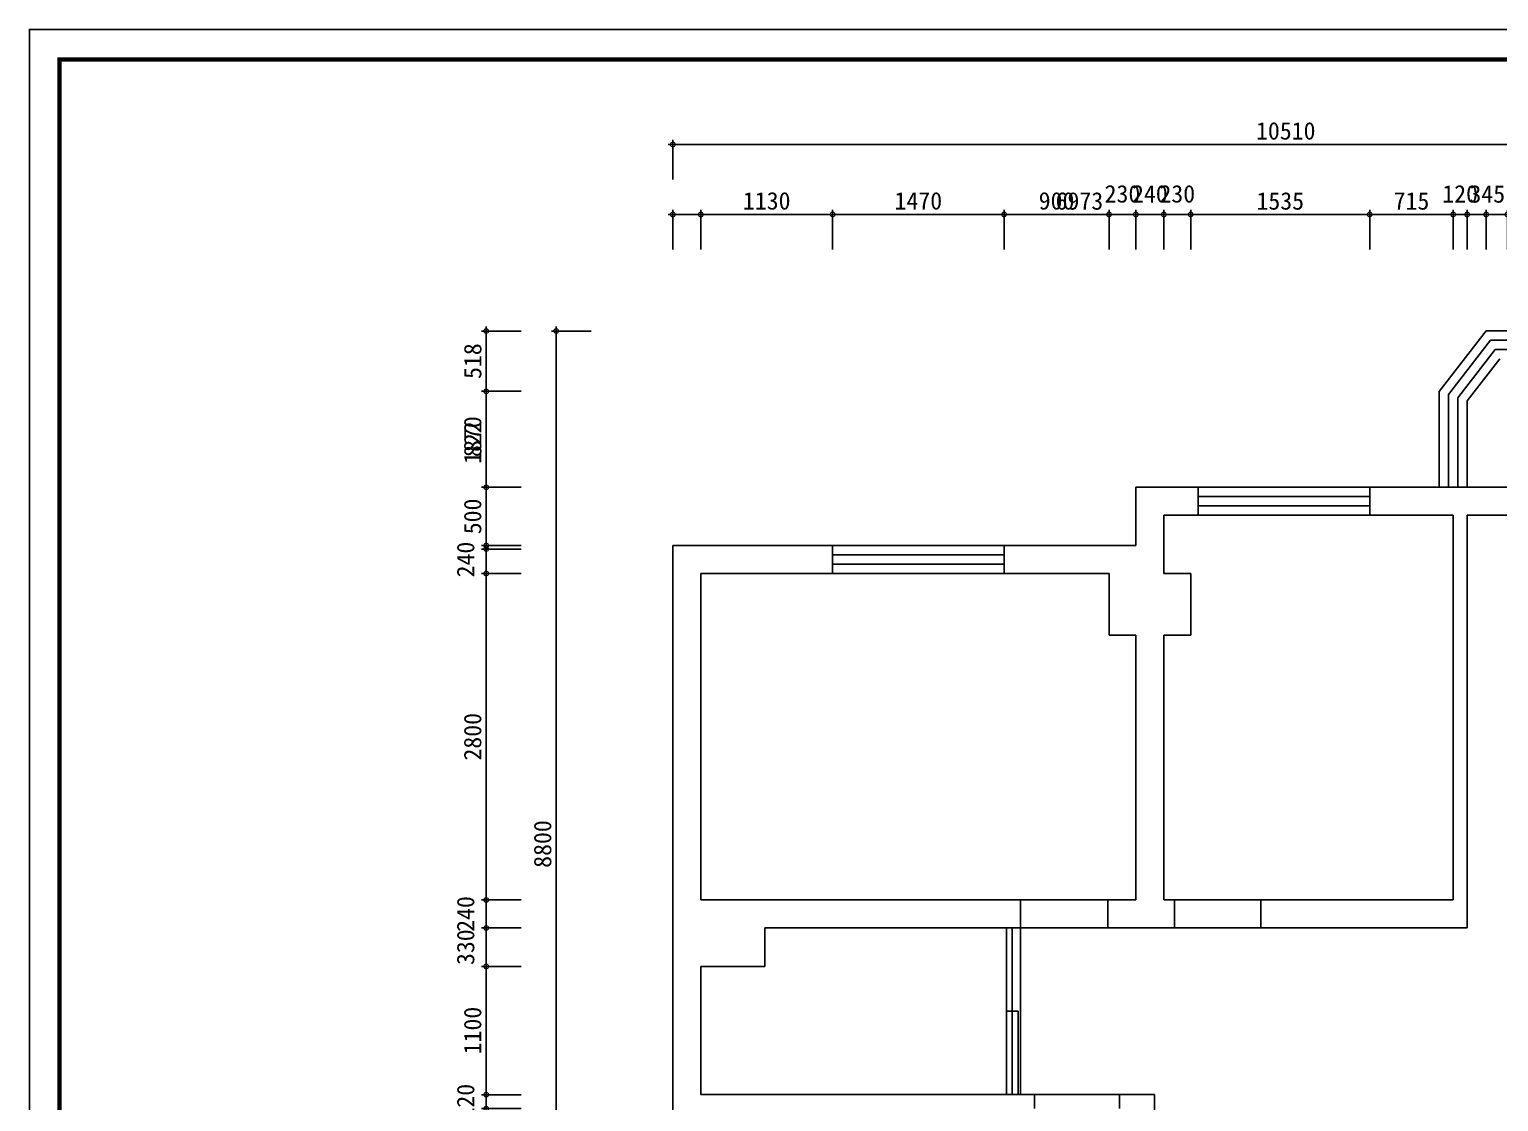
# Model space of a CAD drawing. Header units: millimetres. Extents: x 333665 to 510740, y -473522 to -395501.
# Drawn here: x 333665 to 346262, y -404699 to -395501 of the extents above; entities that cross this region are included whole.
import ezdxf

# ---------------------------------------------------------------- set-up
doc = ezdxf.new("R2010")
doc.units = ezdxf.units.MM
doc.header["$PDMODE"] = 35
doc.header["$PDSIZE"] = 20
for name, color, linetype in [('0-01图框模板说明', 2, 'Continuous'), ('0-02图框细线', 136, 'Continuous'), ('FLOOR', 8, 'Continuous'), ('细线', 250, 'Continuous')]:
    doc.layers.add(name, color=color, linetype=linetype)
doc.styles.add('标注文字', font='simhei.ttf')
doc.dimstyles.new('最新标注', dxfattribs={"dimtxt": 150, "dimasz": 80, "dimexe": 40, "dimexo": 40, "dimgap": 40, "dimtad": 1, "dimdec": 0, "dimtxsty": '标注文字', "dimblk": 'DOTSMALL', "dimcen": 2.5, "dimdle": 40, "dimclrd": 46, "dimclre": 46, "dimclrt": 40, "dimadec": 0, "dimazin": 0, "dimtfac": 1, "dimtdec": 0, "dimtmove": 2, "dimatfit": 3, "dimldrblk": 'DOT', "dimfxl": 300, "dimfxlon": 1, "dimarcsym": 0})

# ---------------------------------------------------------------- blocks, each defined once
blk = doc.blocks.new('_DotSmall')
at = {"layer": 'FLOOR', "color": 0, "const_width": 0.5}
blk.add_lwpolyline([(-0.0625, 0, 1), (0.0625, 0, 1)], format="xyb", close=True, dxfattribs=at)
blk = doc.blocks.new('*D67')
at = {"color": 46, "lineweight": -2}
for p, q in [((339422, -397389), (339422, -397049)), ((340552, -397389), (340552, -397049)), ((339382, -397089), (340592, -397089))]:
    blk.add_line(p, q, dxfattribs=at)
at = {"layer": 'Defpoints', "color": 0, "lineweight": -3}
for p in [(340552, -397089), (339422, -400169), (340552, -400169)]:
    blk.add_point(p, dxfattribs=at)
at = {"color": 46, "lineweight": -2, "xscale": 80, "yscale": 80, "zscale": 80, "rotation": 180}
blk.add_blockref('_DotSmall', (339422, -397089), dxfattribs=at)
at = {"color": 46, "lineweight": -2, "xscale": 80, "yscale": 80, "zscale": 80}
blk.add_blockref('_DotSmall', (340552, -397089), dxfattribs=at)
at = {"color": 40, "lineweight": -3, "insert": (339987, -396973), "char_height": 150, "attachment_point": 5, "style": '标注文字'}
blk.add_mtext('1130', dxfattribs=at)
blk = doc.blocks.new('_Dot')
at = {"color": 0, "linetype": 'ByBlock', "lineweight": -2}
blk.add_line((-0.5, 0), (-1, 0), dxfattribs=at)
at = {"color": 0, "linetype": 'ByBlock', "const_width": 0.5}
blk.add_lwpolyline([(-0.25, 0, 1), (0.25, 0, 1)], format="xyb", close=True, dxfattribs=at)
blk = doc.blocks.new('*D68')
at = {"layer": 'Defpoints', "color": 0, "lineweight": -3, "ltscale": 400}
for p in [(342022, -397089), (342022, -399929), (340552, -400169)]:
    blk.add_point(p, dxfattribs=at)
at = {"layer": '细线', "color": 46, "lineweight": -2, "ltscale": 400}
for p, q in [((340552, -397389), (340552, -397049)), ((342022, -397389), (342022, -397049)), ((340512, -397089), (342062, -397089))]:
    blk.add_line(p, q, dxfattribs=at)
at = {"layer": '细线', "color": 46, "lineweight": -2, "ltscale": 400, "xscale": 80, "yscale": 80, "zscale": 80, "rotation": 180}
blk.add_blockref('_DotSmall', (340552, -397089), dxfattribs=at)
at = {"layer": '细线', "color": 46, "lineweight": -2, "ltscale": 400, "xscale": 80, "yscale": 80, "zscale": 80}
blk.add_blockref('_DotSmall', (342022, -397089), dxfattribs=at)
at = {"layer": '细线', "color": 40, "lineweight": -3, "ltscale": 400, "insert": (341287, -396973), "char_height": 150, "attachment_point": 5, "style": '标注文字'}
blk.add_mtext('1470', dxfattribs=at)
blk = doc.blocks.new('*D69')
at = {"color": 46, "lineweight": -2}
for p, q in [((342022, -397389), (342022, -397049)), ((342922, -397389), (342922, -397049)), ((341982, -397089), (342962, -397089))]:
    blk.add_line(p, q, dxfattribs=at)
at = {"layer": 'Defpoints', "color": 0, "lineweight": -3}
for p in [(342922, -397089), (342022, -399929), (342922, -400169)]:
    blk.add_point(p, dxfattribs=at)
at = {"color": 46, "lineweight": -2, "xscale": 80, "yscale": 80, "zscale": 80, "rotation": 180}
blk.add_blockref('_DotSmall', (342022, -397089), dxfattribs=at)
at = {"color": 46, "lineweight": -2, "xscale": 80, "yscale": 80, "zscale": 80}
blk.add_blockref('_DotSmall', (342922, -397089), dxfattribs=at)
at = {"color": 40, "lineweight": -3, "insert": (342472, -396973), "char_height": 150, "attachment_point": 5, "style": '标注文字'}
blk.add_mtext('900', dxfattribs=at)
blk = doc.blocks.new('*D70')
at = {"color": 46, "lineweight": -2}
for p, q in [((342922, -397389), (342922, -397049)), ((343152, -397389), (343152, -397049)), ((342882, -397089), (343192, -397089))]:
    blk.add_line(p, q, dxfattribs=at)
at = {"layer": 'Defpoints', "color": 0, "lineweight": -3}
for p in [(343152, -397089), (342922, -400169), (343152, -400699)]:
    blk.add_point(p, dxfattribs=at)
at = {"color": 46, "lineweight": -2, "xscale": 80, "yscale": 80, "zscale": 80, "rotation": 180}
blk.add_blockref('_DotSmall', (342922, -397089), dxfattribs=at)
at = {"color": 46, "lineweight": -2, "xscale": 80, "yscale": 80, "zscale": 80}
blk.add_blockref('_DotSmall', (343152, -397089), dxfattribs=at)
at = {"color": 40, "lineweight": -3, "insert": (343037, -396913), "char_height": 150, "attachment_point": 5, "style": '标注文字'}
blk.add_mtext('230', dxfattribs=at)
blk = doc.blocks.new('*D71')
at = {"color": 46, "lineweight": -2}
for p, q in [((343152, -397389), (343152, -397049)), ((343392, -397389), (343392, -397049)), ((343112, -397089), (343432, -397089))]:
    blk.add_line(p, q, dxfattribs=at)
at = {"layer": 'Defpoints', "color": 0, "lineweight": -3}
for p in [(343392, -397089), (343152, -400699), (343392, -400699)]:
    blk.add_point(p, dxfattribs=at)
at = {"color": 46, "lineweight": -2, "xscale": 80, "yscale": 80, "zscale": 80, "rotation": 180}
blk.add_blockref('_DotSmall', (343152, -397089), dxfattribs=at)
at = {"color": 46, "lineweight": -2, "xscale": 80, "yscale": 80, "zscale": 80}
blk.add_blockref('_DotSmall', (343392, -397089), dxfattribs=at)
at = {"color": 40, "lineweight": -3, "insert": (343272, -396913), "char_height": 150, "attachment_point": 5, "style": '标注文字'}
blk.add_mtext('240', dxfattribs=at)
blk = doc.blocks.new('*D72')
at = {"color": 46, "lineweight": -2}
for p, q in [((343392, -397389), (343392, -397049)), ((343622, -397389), (343622, -397049)), ((343352, -397089), (343662, -397089))]:
    blk.add_line(p, q, dxfattribs=at)
at = {"layer": 'Defpoints', "color": 0, "lineweight": -3}
for p in [(343622, -397089), (343622, -400169), (343392, -400699)]:
    blk.add_point(p, dxfattribs=at)
at = {"color": 46, "lineweight": -2, "xscale": 80, "yscale": 80, "zscale": 80, "rotation": 180}
blk.add_blockref('_DotSmall', (343392, -397089), dxfattribs=at)
at = {"color": 46, "lineweight": -2, "xscale": 80, "yscale": 80, "zscale": 80}
blk.add_blockref('_DotSmall', (343622, -397089), dxfattribs=at)
at = {"color": 40, "lineweight": -3, "insert": (343507, -396913), "char_height": 150, "attachment_point": 5, "style": '标注文字'}
blk.add_mtext('230', dxfattribs=at)
blk = doc.blocks.new('*D73')
at = {"layer": 'Defpoints', "color": 0, "lineweight": -3, "ltscale": 400}
for p in [(345157, -397089), (345157, -399669), (343622, -400169)]:
    blk.add_point(p, dxfattribs=at)
at = {"layer": '细线', "color": 46, "lineweight": -2, "ltscale": 400}
for p, q in [((343622, -397389), (343622, -397049)), ((345157, -397389), (345157, -397049)), ((343582, -397089), (345197, -397089))]:
    blk.add_line(p, q, dxfattribs=at)
at = {"layer": '细线', "color": 46, "lineweight": -2, "ltscale": 400, "xscale": 80, "yscale": 80, "zscale": 80, "rotation": 180}
blk.add_blockref('_DotSmall', (343622, -397089), dxfattribs=at)
at = {"layer": '细线', "color": 46, "lineweight": -2, "ltscale": 400, "xscale": 80, "yscale": 80, "zscale": 80}
blk.add_blockref('_DotSmall', (345157, -397089), dxfattribs=at)
at = {"layer": '细线', "color": 40, "lineweight": -3, "ltscale": 400, "insert": (344390, -396974), "char_height": 150, "attachment_point": 5, "style": '标注文字'}
blk.add_mtext('1535', dxfattribs=at)
blk = doc.blocks.new('*D74')
at = {"layer": 'Defpoints', "color": 0, "lineweight": -3, "ltscale": 400}
for p in [(345872, -397089), (345157, -399669), (345872, -399669)]:
    blk.add_point(p, dxfattribs=at)
at = {"layer": '细线', "color": 46, "lineweight": -2, "ltscale": 400}
for p, q in [((345157, -397389), (345157, -397049)), ((345872, -397389), (345872, -397049)), ((345117, -397089), (345912, -397089))]:
    blk.add_line(p, q, dxfattribs=at)
at = {"layer": '细线', "color": 46, "lineweight": -2, "ltscale": 400, "xscale": 80, "yscale": 80, "zscale": 80, "rotation": 180}
blk.add_blockref('_DotSmall', (345157, -397089), dxfattribs=at)
at = {"layer": '细线', "color": 46, "lineweight": -2, "ltscale": 400, "xscale": 80, "yscale": 80, "zscale": 80}
blk.add_blockref('_DotSmall', (345872, -397089), dxfattribs=at)
at = {"layer": '细线', "color": 40, "lineweight": -3, "ltscale": 400, "insert": (345515, -396974), "char_height": 150, "attachment_point": 5, "style": '标注文字'}
blk.add_mtext('715', dxfattribs=at)
blk = doc.blocks.new('*D75')
at = {"layer": 'Defpoints', "color": 0, "lineweight": -3, "ltscale": 400}
for p in [(345992, -397089), (345872, -399669), (345992, -399669)]:
    blk.add_point(p, dxfattribs=at)
at = {"layer": '细线', "color": 46, "lineweight": -2, "ltscale": 400}
for p, q in [((345872, -397389), (345872, -397049)), ((345992, -397389), (345992, -397049)), ((345832, -397089), (346032, -397089))]:
    blk.add_line(p, q, dxfattribs=at)
at = {"layer": '细线', "color": 46, "lineweight": -2, "ltscale": 400, "xscale": 80, "yscale": 80, "zscale": 80, "rotation": 180}
blk.add_blockref('_DotSmall', (345872, -397089), dxfattribs=at)
at = {"layer": '细线', "color": 46, "lineweight": -2, "ltscale": 400, "xscale": 80, "yscale": 80, "zscale": 80}
blk.add_blockref('_DotSmall', (345992, -397089), dxfattribs=at)
at = {"layer": '细线', "color": 40, "lineweight": -3, "ltscale": 400, "insert": (345932, -396913), "char_height": 150, "attachment_point": 5, "style": '标注文字'}
blk.add_mtext('120', dxfattribs=at)
blk = doc.blocks.new('*D76')
at = {"layer": 'Defpoints', "color": 0, "lineweight": -3, "ltscale": 400}
for p in [(346337, -397089), (345992, -399669), (346337, -399669)]:
    blk.add_point(p, dxfattribs=at)
at = {"layer": '细线', "color": 46, "lineweight": -2, "ltscale": 400}
for p, q in [((345992, -397389), (345992, -397049)), ((346337, -397389), (346337, -397049)), ((345952, -397089), (346377, -397089))]:
    blk.add_line(p, q, dxfattribs=at)
at = {"layer": '细线', "color": 46, "lineweight": -2, "ltscale": 400, "xscale": 80, "yscale": 80, "zscale": 80, "rotation": 180}
blk.add_blockref('_DotSmall', (345992, -397089), dxfattribs=at)
at = {"layer": '细线', "color": 46, "lineweight": -2, "ltscale": 400, "xscale": 80, "yscale": 80, "zscale": 80}
blk.add_blockref('_DotSmall', (346337, -397089), dxfattribs=at)
at = {"layer": '细线', "color": 40, "lineweight": -3, "ltscale": 400, "insert": (346165, -396914), "char_height": 150, "attachment_point": 5, "style": '标注文字'}
blk.add_mtext('345', dxfattribs=at)
blk = doc.blocks.new('*D80')
at = {"color": 46, "lineweight": -2}
for p, q in [((339142, -396489), (349732, -396489)), ((339182, -396789), (339182, -396449)), ((349692, -396789), (349692, -396449))]:
    blk.add_line(p, q, dxfattribs=at)
at = {"layer": 'Defpoints', "color": 0, "lineweight": -3}
for p in [(349692, -396489), (349692, -399429), (339182, -399929)]:
    blk.add_point(p, dxfattribs=at)
at = {"color": 46, "lineweight": -2, "xscale": 80, "yscale": 80, "zscale": 80, "rotation": 180}
blk.add_blockref('_DotSmall', (339182, -396489), dxfattribs=at)
at = {"color": 46, "lineweight": -2, "xscale": 80, "yscale": 80, "zscale": 80}
blk.add_blockref('_DotSmall', (349692, -396489), dxfattribs=at)
at = {"color": 40, "lineweight": -3, "insert": (344437, -396373), "char_height": 150, "attachment_point": 5, "style": '标注文字'}
blk.add_mtext('10510', dxfattribs=at)
blk = doc.blocks.new('*D84')
at = {"color": 46, "lineweight": -2}
for p, q in [((337582, -404799), (337582, -404599)), ((337882, -404639), (337542, -404639)), ((337882, -404759), (337542, -404759))]:
    blk.add_line(p, q, dxfattribs=at)
at = {"layer": 'Defpoints', "color": 0, "lineweight": -3}
for p in [(337582, -404639), (339422, -404639), (339422, -404759)]:
    blk.add_point(p, dxfattribs=at)
at = {"color": 46, "lineweight": -2, "xscale": 80, "yscale": 80, "zscale": 80}
for p, rotation in [((337582, -404639), 90), ((337582, -404759), 270)]:
    blk.add_blockref('_DotSmall', p, dxfattribs=dict(at, rotation=rotation))
at = {"color": 40, "lineweight": -3, "insert": (337406, -404699), "char_height": 150, "attachment_point": 5, "rotation": 90, "style": '标注文字'}
blk.add_mtext('120', dxfattribs=at)
blk = doc.blocks.new('*D85')
at = {"color": 46, "lineweight": -2}
for p, q in [((337882, -403539), (337542, -403539)), ((337582, -404679), (337582, -403499)), ((337882, -404639), (337542, -404639))]:
    blk.add_line(p, q, dxfattribs=at)
at = {"layer": 'Defpoints', "color": 0, "lineweight": -3}
for p in [(337582, -403539), (339422, -403539), (339422, -404639)]:
    blk.add_point(p, dxfattribs=at)
at = {"color": 46, "lineweight": -2, "xscale": 80, "yscale": 80, "zscale": 80}
for p, rotation in [((337582, -403539), 90), ((337582, -404639), 270)]:
    blk.add_blockref('_DotSmall', p, dxfattribs=dict(at, rotation=rotation))
at = {"color": 40, "lineweight": -3, "insert": (337466, -404089), "char_height": 150, "attachment_point": 5, "rotation": 90, "style": '标注文字'}
blk.add_mtext('1100', dxfattribs=at)
blk = doc.blocks.new('*D86')
at = {"color": 46, "lineweight": -2}
for p, q in [((337882, -403209), (337542, -403209)), ((337582, -403579), (337582, -403169)), ((337882, -403539), (337542, -403539))]:
    blk.add_line(p, q, dxfattribs=at)
at = {"layer": 'Defpoints', "color": 0, "lineweight": -3}
for p in [(337582, -403209), (339972, -403209), (339422, -403539)]:
    blk.add_point(p, dxfattribs=at)
at = {"color": 46, "lineweight": -2, "xscale": 80, "yscale": 80, "zscale": 80}
for p, rotation in [((337582, -403209), 90), ((337582, -403539), 270)]:
    blk.add_blockref('_DotSmall', p, dxfattribs=dict(at, rotation=rotation))
at = {"color": 40, "lineweight": -3, "insert": (337406, -403374), "char_height": 150, "attachment_point": 5, "rotation": 90, "style": '标注文字'}
blk.add_mtext('330', dxfattribs=at)
blk = doc.blocks.new('*D87')
at = {"color": 46, "lineweight": -2}
for p, q in [((337882, -402969), (337542, -402969)), ((337582, -403249), (337582, -402929)), ((337882, -403209), (337542, -403209))]:
    blk.add_line(p, q, dxfattribs=at)
at = {"layer": 'Defpoints', "color": 0, "lineweight": -3}
for p in [(337582, -402969), (339422, -402969), (339972, -403209)]:
    blk.add_point(p, dxfattribs=at)
at = {"color": 46, "lineweight": -2, "xscale": 80, "yscale": 80, "zscale": 80}
for p, rotation in [((337582, -402969), 90), ((337582, -403209), 270)]:
    blk.add_blockref('_DotSmall', p, dxfattribs=dict(at, rotation=rotation))
at = {"color": 40, "lineweight": -3, "insert": (337406, -403089), "char_height": 150, "attachment_point": 5, "rotation": 90, "style": '标注文字'}
blk.add_mtext('240', dxfattribs=at)
blk = doc.blocks.new('*D88')
at = {"color": 46, "lineweight": -2}
for p, q in [((337882, -400169), (337542, -400169)), ((337582, -403009), (337582, -400129)), ((337882, -402969), (337542, -402969))]:
    blk.add_line(p, q, dxfattribs=at)
at = {"layer": 'Defpoints', "color": 0, "lineweight": -3}
for p in [(337582, -400169), (339422, -400169), (339422, -402969)]:
    blk.add_point(p, dxfattribs=at)
at = {"color": 46, "lineweight": -2, "xscale": 80, "yscale": 80, "zscale": 80}
for p, rotation in [((337582, -400169), 90), ((337582, -402969), 270)]:
    blk.add_blockref('_DotSmall', p, dxfattribs=dict(at, rotation=rotation))
at = {"color": 40, "lineweight": -3, "insert": (337466, -401569), "char_height": 150, "attachment_point": 5, "rotation": 90, "style": '标注文字'}
blk.add_mtext('2800', dxfattribs=at)
blk = doc.blocks.new('*D89')
at = {"color": 46, "lineweight": -2}
for p, q in [((337882, -399929), (337542, -399929)), ((337582, -400209), (337582, -399889)), ((337882, -400169), (337542, -400169))]:
    blk.add_line(p, q, dxfattribs=at)
at = {"layer": 'Defpoints', "color": 0, "lineweight": -3}
for p in [(337582, -399929), (339182, -399929), (339422, -400169)]:
    blk.add_point(p, dxfattribs=at)
at = {"color": 46, "lineweight": -2, "xscale": 80, "yscale": 80, "zscale": 80}
for p, rotation in [((337582, -399929), 90), ((337582, -400169), 270)]:
    blk.add_blockref('_DotSmall', p, dxfattribs=dict(at, rotation=rotation))
at = {"color": 40, "lineweight": -3, "insert": (337406, -400049), "char_height": 150, "attachment_point": 5, "rotation": 90, "style": '标注文字'}
blk.add_mtext('240', dxfattribs=at)
blk = doc.blocks.new('*D90')
at = {"color": 46, "lineweight": -2}
for p, q in [((337882, -399429), (337542, -399429)), ((337582, -399969), (337582, -399389)), ((337882, -399929), (337542, -399929))]:
    blk.add_line(p, q, dxfattribs=at)
at = {"layer": 'Defpoints', "color": 0, "lineweight": -3}
for p in [(337582, -399429), (343152, -399429), (339182, -399929)]:
    blk.add_point(p, dxfattribs=at)
at = {"color": 46, "lineweight": -2, "xscale": 80, "yscale": 80, "zscale": 80}
for p, rotation in [((337582, -399429), 90), ((337582, -399929), 270)]:
    blk.add_blockref('_DotSmall', p, dxfattribs=dict(at, rotation=rotation))
at = {"color": 40, "lineweight": -3, "insert": (337466, -399679), "char_height": 150, "attachment_point": 5, "rotation": 90, "style": '标注文字'}
blk.add_mtext('500', dxfattribs=at)
blk = doc.blocks.new('*D91')
at = {"color": 46, "lineweight": -2}
for p, q in [((337882, -398606), (337542, -398606)), ((337582, -399469), (337582, -398566)), ((337882, -399429), (337542, -399429))]:
    blk.add_line(p, q, dxfattribs=at)
at = {"layer": 'Defpoints', "color": 0, "lineweight": -3}
for p in [(337582, -398606), (345752, -398606), (343152, -399429)]:
    blk.add_point(p, dxfattribs=at)
at = {"color": 46, "lineweight": -2, "xscale": 80, "yscale": 80, "zscale": 80}
for p, rotation in [((337582, -398606), 90), ((337582, -399429), 270)]:
    blk.add_blockref('_DotSmall', p, dxfattribs=dict(at, rotation=rotation))
at = {"color": 40, "lineweight": -3, "insert": (337467, -399017), "char_height": 150, "attachment_point": 5, "rotation": 90, "style": '标注文字'}
blk.add_mtext('822', dxfattribs=at)
blk = doc.blocks.new('*D92')
at = {"layer": 'Defpoints', "color": 0, "lineweight": -3, "ltscale": 400}
for p in [(337582, -398089), (346155, -398089), (345752, -398606)]:
    blk.add_point(p, dxfattribs=at)
at = {"layer": '细线', "color": 46, "lineweight": -2, "ltscale": 400}
for p, q in [((337582, -398646), (337582, -398049)), ((337882, -398089), (337542, -398089)), ((337882, -398606), (337542, -398606))]:
    blk.add_line(p, q, dxfattribs=at)
at = {"layer": '细线', "color": 46, "lineweight": -2, "ltscale": 400, "xscale": 80, "yscale": 80, "zscale": 80}
for p, rotation in [((337582, -398089), 90), ((337582, -398606), 270)]:
    blk.add_blockref('_DotSmall', p, dxfattribs=dict(at, rotation=rotation))
at = {"layer": '细线', "color": 40, "lineweight": -3, "ltscale": 400, "insert": (337467, -398347), "char_height": 150, "attachment_point": 5, "rotation": 90, "style": '标注文字'}
blk.add_mtext('518', dxfattribs=at)
blk = doc.blocks.new('*D93')
at = {"layer": 'Defpoints', "color": 0, "lineweight": -3, "ltscale": 400}
for p in [(346155, -398089), (337582, -399959), (345602, -399959)]:
    blk.add_point(p, dxfattribs=at)
at = {"layer": '细线', "color": 46, "lineweight": -2, "ltscale": 400}
for p, q in [((337582, -398049), (337582, -399999)), ((337882, -398089), (337542, -398089)), ((337882, -399959), (337542, -399959))]:
    blk.add_line(p, q, dxfattribs=at)
at = {"layer": '细线', "color": 46, "lineweight": -2, "ltscale": 400, "xscale": 80, "yscale": 80, "zscale": 80}
for p, rotation in [((337582, -398089), 90), ((337582, -399959), 270)]:
    blk.add_blockref('_DotSmall', p, dxfattribs=dict(at, rotation=rotation))
at = {"layer": '细线', "color": 40, "lineweight": -3, "ltscale": 400, "insert": (337466, -399024), "char_height": 150, "attachment_point": 5, "rotation": 90, "style": '标注文字'}
blk.add_mtext('1870', dxfattribs=at)
blk = doc.blocks.new('*D94')
at = {"layer": 'Defpoints', "color": 0, "lineweight": -3, "ltscale": 400}
for p in [(346155, -397089), (346155, -398089), (339182, -406889)]:
    blk.add_point(p, dxfattribs=at)
at = {"layer": '细线', "color": 46, "lineweight": -2, "ltscale": 400}
for p, q in [((339182, -397389), (339182, -397049)), ((346155, -397389), (346155, -397049)), ((339142, -397089), (346195, -397089))]:
    blk.add_line(p, q, dxfattribs=at)
at = {"layer": '细线', "color": 46, "lineweight": -2, "ltscale": 400, "xscale": 80, "yscale": 80, "zscale": 80, "rotation": 180}
blk.add_blockref('_DotSmall', (339182, -397089), dxfattribs=at)
at = {"layer": '细线', "color": 46, "lineweight": -2, "ltscale": 400, "xscale": 80, "yscale": 80, "zscale": 80}
blk.add_blockref('_DotSmall', (346155, -397089), dxfattribs=at)
at = {"layer": '细线', "color": 40, "lineweight": -3, "ltscale": 400, "insert": (342668, -396974), "char_height": 150, "attachment_point": 5, "style": '标注文字'}
blk.add_mtext('6973', dxfattribs=at)
blk = doc.blocks.new('*D95')
at = {"layer": 'Defpoints', "color": 0, "lineweight": -3, "ltscale": 400}
for p in [(338182, -398089), (346155, -398089), (339182, -406889)]:
    blk.add_point(p, dxfattribs=at)
at = {"layer": '细线', "color": 46, "lineweight": -2, "ltscale": 400}
for p, q in [((338182, -406929), (338182, -398049)), ((338482, -398089), (338142, -398089)), ((338482, -406889), (338142, -406889))]:
    blk.add_line(p, q, dxfattribs=at)
at = {"layer": '细线', "color": 46, "lineweight": -2, "ltscale": 400, "xscale": 80, "yscale": 80, "zscale": 80}
for p, rotation in [((338182, -398089), 90), ((338182, -406889), 270)]:
    blk.add_blockref('_DotSmall', p, dxfattribs=dict(at, rotation=rotation))
at = {"layer": '细线', "color": 40, "lineweight": -3, "ltscale": 400, "insert": (338066, -402489), "char_height": 150, "attachment_point": 5, "rotation": 90, "style": '标注文字'}
blk.add_mtext('8800', dxfattribs=at)

msp = doc.modelspace()

# ---------------------------------------------------------------- linework, layer by layer
at = {"color": 3, "lineweight": -3}
for p, q in [((346154.7, -398088.6), (345752, -398606.3)), ((346193.8, -398168.6), (345832, -398633.7)), ((346154.7, -398088.6), (349289.4, -398088.6)), ((346193.8, -398168.6), (349250.3, -398168.6)), ((346232.9, -398248.6), (345912, -398661.2)), ((346232.9, -398248.6), (349211.2, -398248.6)), ((346272, -398328.6), (345992, -398688.6)), ((345752, -398606.3), (345752, -399428.6)), ((345832, -398633.7), (345832, -399428.6)), ((345912, -398661.2), (345912, -399428.6)), ((345992, -398688.6), (345992, -399428.6)), ((345157, -399428.6), (343687, -399428.6)), ((345157, -399508.6), (343687, -399508.6)), ((343687, -399588.6), (345157, -399588.6)), ((343687, -399668.6), (345157, -399668.6)), ((340552, -399928.6), (342022, -399928.6)), ((340552, -400008.6), (342022, -400008.6)), ((340552, -400088.6), (342022, -400088.6)), ((340552, -400168.6), (342022, -400168.6))]:
    msp.add_line(p, q, dxfattribs=at)
at = {"color": 0, "lineweight": -3}
for p, q in [((343152, -399428.6), (343687, -399428.6)), ((343152, -399428.6), (343152, -399928.6)), ((345157, -399428.6), (345752, -399428.6)), ((345752, -399428.6), (346337, -399428.6)), ((343687, -399668.6), (343392, -399668.6)), ((343392, -399668.6), (343392, -400168.6)), ((345157, -399668.6), (345872, -399668.6)), ((345872, -399668.6), (345872, -402968.6)), ((346337, -399668.6), (345992, -399668.6)), ((345992, -399668.6), (345992, -403208.6)), ((339182, -406888.6), (339182, -399928.6)), ((339182, -399928.6), (340552, -399928.6)), ((342022, -399928.6), (343152, -399928.6)), ((339422, -400168.6), (340552, -400168.6)), ((339422, -402968.6), (339422, -400168.6)), ((342022, -400168.6), (342922, -400168.6)), ((342922, -400168.6), (342922, -400698.6)), ((343622, -400168.6), (343392, -400168.6)), ((343622, -400698.6), (343622, -400168.6)), ((342922, -400698.6), (343152, -400698.6)), ((343152, -402968.6), (343152, -400698.6)), ((343392, -402968.6), (343392, -400698.6)), ((343392, -400698.6), (343622, -400698.6)), ((339422, -402968.6), (342162, -402968.6)), ((342162, -403208.6), (342162, -402968.6)), ((342912, -402968.6), (342162, -402968.6)), ((342912, -403208.6), (342912, -402968.6)), ((342912, -402968.6), (343152, -402968.6)), ((343482, -402968.6), (343392, -402968.6)), ((343482, -403208.6), (343482, -402968.6)), ((343482, -402968.6), (344222, -402968.6)), ((344222, -403208.6), (344222, -402968.6)), ((344222, -402968.6), (345872, -402968.6)), ((339972, -403538.6), (339972, -403208.6)), ((339972, -403208.6), (342162, -403208.6)), ((342042, -404638.6), (342042, -403208.6)), ((342042, -403208.6), (342042, -403923.6)), ((342042, -403208.6), (342092, -403208.6)), ((342092, -403923.6), (342092, -403208.6)), ((342162, -404638.6), (342162, -403208.6)), ((342162, -403208.6), (342912, -403208.6)), ((343482, -403208.6), (342912, -403208.6)), ((343482, -403208.6), (344222, -403208.6)), ((345992, -403208.6), (344222, -403208.6)), ((339422, -404638.6), (339422, -403538.6)), ((339422, -403538.6), (339972, -403538.6)), ((342042, -403923.6), (342092, -403923.6)), ((342092, -403923.6), (342092, -404638.6)), ((342092, -403923.6), (342142, -403923.6)), ((342142, -404638.6), (342142, -403923.6)), ((339422, -404638.6), (339422, -404308.6)), ((342282, -404638.6), (339422, -404638.6)), ((342092, -404638.6), (342142, -404638.6)), ((342282, -404638.6), (342282, -404758.6)), ((342282, -404638.6), (343012, -404638.6)), ((343312, -404638.6), (343012, -404638.6)), ((343012, -404638.6), (343012, -404758.6)), ((343312, -406648.6), (343312, -404638.6))]:
    msp.add_line(p, q, dxfattribs=at)
at = {"color": 1, "lineweight": -3}
for p, q in [((343687, -399428.6), (343687, -399668.6)), ((345157, -399428.6), (345157, -399668.6)), ((340552, -400168.6), (340552, -399928.6)), ((342022, -400168.6), (342022, -399928.6))]:
    msp.add_line(p, q, dxfattribs=at)
at = {"layer": '0-01图框模板说明', "color": 2, "const_width": 37.5}
msp.add_lwpolyline([(355139, -395760.2), (355139, -410610.7), (333924, -410610.7), (333924, -395760.2)], close=True, dxfattribs=at)
at = {"layer": '0-02图框细线'}
msp.add_lwpolyline([(355397.7, -395501.4), (355397.7, -410869.4), (333665.2, -410869.4), (333665.2, -395501.4)], close=True, dxfattribs=at)

# ---------------------------------------------------------------- dimensions: what is measured, and where the dimension line sits
at = {"color": 0, "lineweight": -3}
for base, p1, p2, picture, middle in [((349692, -396488.6), (339182, -399928.6), (349692, -399428.6), '*D80', (344437, -396372.8)), ((340552, -397088.6), (339422, -400168.6), (340552, -400168.6), '*D67', (339987, -396972.8)), ((342922, -397088.6), (342022, -399928.6), (342922, -400168.6), '*D69', (342472, -396972.8)), ((343152, -397088.6), (342922, -400168.6), (343152, -400698.6), '*D70', (343037, -396912.8)), ((343392, -397088.6), (343152, -400698.6), (343392, -400698.6), '*D71', (343272, -396912.8)), ((343622, -397088.6), (343392, -400698.6), (343622, -400168.6), '*D72', (343507, -396912.8))]:
    dim = msp.add_linear_dim(base=base, p1=p1, p2=p2, dimstyle='最新标注', dxfattribs=at)
    dim.commit()
    dim.dimension.update_dxf_attribs({"geometry": picture, "text_midpoint": middle})
for base, p1, p2, picture, middle in [((337582, -398606.3), (343152, -399428.6), (345752, -398606.3), '*D91', (337467, -399017.5)), ((337582, -399428.6), (339182, -399928.6), (343152, -399428.6), '*D90', (337466.2, -399678.6)), ((337582, -399928.6), (339422, -400168.6), (339182, -399928.6), '*D89', (337406.2, -400048.6)), ((337582, -400168.6), (339422, -402968.6), (339422, -400168.6), '*D88', (337466.2, -401568.6)), ((337582, -402968.6), (339972, -403208.6), (339422, -402968.6), '*D87', (337406.2, -403088.6)), ((337582, -403208.6), (339422, -403538.6), (339972, -403208.6), '*D86', (337406.2, -403373.6)), ((337582, -403538.6), (339422, -404638.6), (339422, -403538.6), '*D85', (337466.2, -404088.6)), ((337582, -404638.6), (339422, -404758.6), (339422, -404638.6), '*D84', (337406.2, -404698.6))]:
    dim = msp.add_linear_dim(base=base, p1=p1, p2=p2, angle=90, dimstyle='最新标注', dxfattribs=at)
    dim.commit()
    dim.dimension.update_dxf_attribs({"geometry": picture, "text_midpoint": middle})
at = {"layer": '细线', "color": 2, "lineweight": -3, "ltscale": 400}
for base, p1, p2, picture, middle in [((346154.7, -397088.6), (339182, -406888.6), (346154.7, -398088.6), '*D94', (342668.3, -396973.6)), ((342022, -397088.6), (340552, -400168.6), (342022, -399928.6), '*D68', (341287, -396972.8)), ((345157, -397088.6), (343622, -400168.6), (345157, -399668.6), '*D73', (344389.5, -396973.6)), ((345872, -397088.6), (345157, -399668.6), (345872, -399668.6), '*D74', (345514.5, -396973.6)), ((345992, -397088.6), (345872, -399668.6), (345992, -399668.6), '*D75', (345932, -396912.8)), ((346337, -397088.6), (345992, -399668.6), (346337, -399668.6), '*D76', (346164.5, -396913.6))]:
    dim = msp.add_linear_dim(base=base, p1=p1, p2=p2, dimstyle='最新标注', dxfattribs=at)
    dim.commit()
    dim.dimension.update_dxf_attribs({"geometry": picture, "text_midpoint": middle})
for base, p1, p2, picture, middle in [((337582, -399958.6), (346154.7, -398088.6), (345602, -399958.6), '*D93', (337466.2, -399023.6)), ((337582, -398088.6), (345752, -398606.3), (346154.7, -398088.6), '*D92', (337467, -398347.5)), ((338182, -398088.6), (339182, -406888.6), (346154.7, -398088.6), '*D95', (338066.2, -402488.6))]:
    dim = msp.add_linear_dim(base=base, p1=p1, p2=p2, angle=90, dimstyle='最新标注', dxfattribs=at)
    dim.commit()
    dim.dimension.update_dxf_attribs({"geometry": picture, "text_midpoint": middle})

doc.saveas('drawing.dxf')
